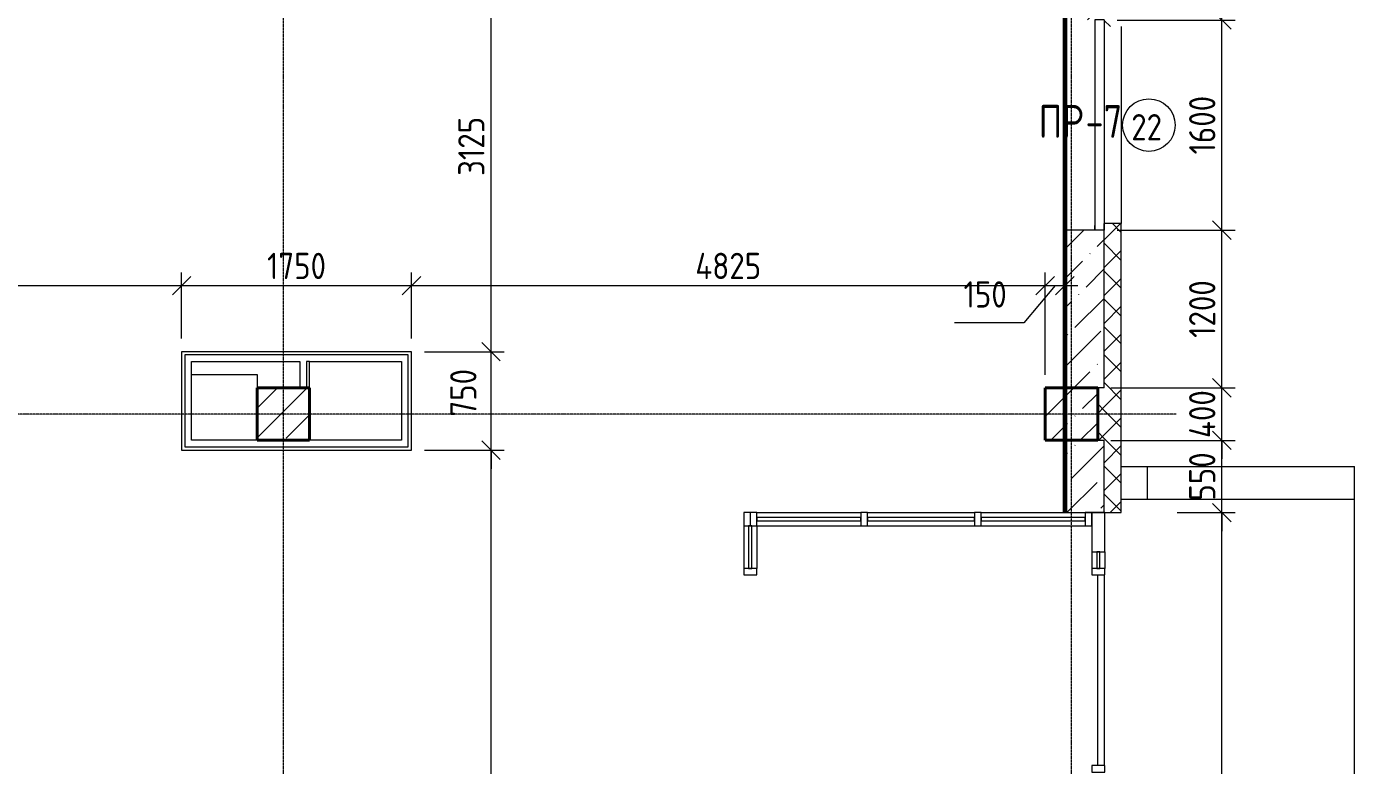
# Model space of a CAD drawing. Header units: millimetres. Extents: x -56773 to 221258, y -262288 to 26541.
# Drawn here: x 54928 to 65039, y -52535 to -46910 of the extents above; entities that cross this region are included whole.
import ezdxf

# ---------------------------------------------------------------- set-up
doc = ezdxf.new("R2010")
doc.units = ezdxf.units.MM
doc.linetypes.add('ADSK_Линия сетки', pattern=[25, 20, -2.5, 0, -2.5])
for name, color, linetype, lineweight in [('3.1 Штукатурка внешн стен для инвесторов', 5, 'Continuous', 60), ('_ Окна', 7, 'Continuous', 18), ('Витраж', 7, 'Continuous', 9), ('Марки', 7, 'Continuous', 20), ('Марки окон', 7, 'Continuous', 20), ('Несущие колонны', 7, 'Continuous', 18), ('Окна', 7, 'Continuous', 9), ('Оси', 7, 'Continuous', 9), ('Панели витража', 7, 'Continuous', 9), ('Перекрытие', 7, 'Continuous', 18), ('Размеры', 7, 'Continuous', 9), ('Стены внутренние', 7, 'Continuous', 18), ('Стены наружные', 7, 'Continuous', 18), ('Стены несущие', 7, 'Continuous', 30), ('Стены отделка', 7, 'Continuous', 30), ('Стены штриховка', 7, 'Continuous', 9)]:
    doc.layers.add(name, color=color, linetype=linetype, lineweight=lineweight)
doc.styles.add('GOST Common_2', font='', dxfattribs={"width": 0.9, "height": 250})
doc.styles.add('GOST Common_3', font='', dxfattribs={"width": 0.9, "height": 200})
doc.styles.add('GOST Common_5', font='', dxfattribs={"width": 0.85, "height": 250})
doc.styles.get('GOST Common_2').set_extended_font_data('GOST Common')
doc.styles.get('GOST Common_3').set_extended_font_data('GOST Common')
doc.styles.get('GOST Common_5').set_extended_font_data('GOST Common')
doc.dimstyles.new('ADSK_Основной_2_0', dxfattribs={"dimscale": 304.8, "dimtxt": 201.142999, "dimasz": 0.463911, "dimexe": 0.328084, "dimexo": 0.328084, "dimgap": 0.164042, "dimtad": 1, "dimdec": 3, "dimrnd": 0.001, "dimdsep": 46, "dimtxsty": 'GOST Common_3', "dimblk1": 'OBLIQUE', "dimblk2": 'OBLIQUE', "dimsah": 1, "dimcen": 0.09, "dimdle": 0.328084, "dimazin": 2, "dimtfac": 1, "dimtdec": 4, "dimtix": 1, "dimtmove": 0, "dimatfit": 3, "dimfxl": 1, "dimtvp": 1, "dimtolj": 1, "dimtzin": 0, "dimlwd": 20, "dimlwe": 20, "dimarcsym": 2})
doc.dimstyles.new('ADSK_Основной_2_0_1', dxfattribs={"dimscale": 304.8, "dimtxt": 201.142999, "dimasz": 0.463911, "dimexe": 0.328084, "dimexo": 0.328084, "dimgap": 0.164042, "dimtad": 1, "dimdec": 3, "dimrnd": 0.001, "dimdsep": 46, "dimtxsty": 'GOST Common_3', "dimblk1": 'OBLIQUE', "dimblk2": 'OBLIQUE', "dimsah": 1, "dimcen": 0.09, "dimdle": 0.328084, "dimazin": 2, "dimtfac": 1, "dimtdec": 4, "dimtix": 1, "dimtmove": 1, "dimatfit": 3, "dimfxl": 1, "dimtvp": 1, "dimtolj": 1, "dimtzin": 0, "dimlwd": 20, "dimlwe": 20, "dimarcsym": 2})
doc.dimstyles.new('ADSK_Основной_2_0_2', dxfattribs={"dimscale": 304.8, "dimtxt": 201.142999, "dimasz": 0.463911, "dimexe": 0.328084, "dimexo": 0.328084, "dimgap": 0.164042, "dimtad": 1, "dimdec": 3, "dimrnd": 0.001, "dimdsep": 46, "dimtxsty": 'GOST Common_3', "dimblk1": 'OBLIQUE', "dimblk2": 'OBLIQUE', "dimsah": 1, "dimcen": 0.09, "dimdle": 0.328084, "dimazin": 2, "dimtfac": 1, "dimtdec": 4, "dimtix": 1, "dimtmove": 0, "dimatfit": 3, "dimfxl": 1, "dimtvp": 1, "dimtolj": 1, "dimtzin": 0, "dimlwd": 20, "dimlwe": 20, "dimarcsym": 2})
pattern_1 = [(45, (1283.93, -48864.63), (-224.5064, 224.5064), []), (45, (1508.44, -48864.63), (-224.5064, 224.5064), [396.875, -79.375, 3.353, -76.022])]
pattern_2 = [(45, (1283.93, -48864.63), (-106.066, 106.066), []), (135, (1283.93, -48864.63), (-106.066, -106.066), [])]

# ---------------------------------------------------------------- blocks, each defined once
blk = doc.blocks.new('ADSK_КолоннаЖБ_Прямоугольная - 400x400 мм-1807143-Кладочный план 1-го этажа')
at = {"layer": 'Несущие колонны', "lineweight": 40}
for p, q in [((-200, 200), (200, 200)), ((-200, -200), (-200, 200)), ((200, 200), (200, -200)), ((200, -200), (-200, -200))]:
    blk.add_line(p, q, dxfattribs=at)
blk = doc.blocks.new('Прямоугольный импост - 300х100 уширенный профиль-V7-Кладочный план 1-го этажа')
at = {"layer": 'Витраж', "lineweight": 18}
for p, q in [((-300, 50), (0, 50)), ((-300, -50), (-300, 50)), ((0, 50), (0, -50)), ((0, -50), (-300, -50))]:
    blk.add_line(p, q, dxfattribs=at)
blk = doc.blocks.new('Прямоугольный импост - 50х100-V5-Кладочный план 1-го этажа')
at = {"layer": 'Витраж', "lineweight": 18}
for p, q in [((-25, 50), (25, 50)), ((-25, -50), (-25, 50)), ((25, 50), (25, -50)), ((25, -50), (-25, -50))]:
    blk.add_line(p, q, dxfattribs=at)
blk = doc.blocks.new('Системная панель - ADSK_Cтеклопакет_25-3526199-Кладочный план 1-го этажа')
at = {"layer": 'Панели витража', "lineweight": 18}
for p, q in [((62.5, 12.5), (-62.5, 12.5)), ((-62.5, 12.5), (-62.5, -12.5)), ((62.5, -12.5), (62.5, 12.5)), ((-62.5, -12.5), (62.5, -12.5))]:
    blk.add_line(p, q, dxfattribs=at)
blk = doc.blocks.new('Прямоугольный импост - 300х100 уширенный профиль-3507858-Кладочный план 1-го этажа')
at = {"layer": 'Витраж'}
for p, q in [((61755, -2045), (61755, -2170)), ((61855, -2045), (61855, -2170))]:
    blk.add_line(p, q, dxfattribs=at)
blk = doc.blocks.new('Системная панель - ADSK_Cтеклопакет_25 мм-3529390-Кладочный план 1-го этажа')
at = {"layer": 'Панели витража', "lineweight": 18}
for p, q in [((396, 13), (-396, 13)), ((-396, 13), (-396, -13)), ((396, -13), (396, 13)), ((-396, -13), (396, -13))]:
    blk.add_line(p, q, dxfattribs=at)
blk = doc.blocks.new('Прямоугольный импост - 300х100 уширенный профиль-3528926-Кладочный план 1-го этажа')
at = {"layer": 'Витраж'}
for p, q in [((60913, -1745), (61550, -1745)), ((60913, -1845), (61705, -1845))]:
    blk.add_line(p, q, dxfattribs=at)
blk = doc.blocks.new('Прямоугольный импост - 50х100 мм-3521548-Кладочный план 1-го этажа')
at = {"layer": 'Витраж', "lineweight": 18}
for p, q in [((-50, 50), (0, 50)), ((-50, -50), (-50, 50)), ((0, 50), (0, -50)), ((0, -50), (-50, -50))]:
    blk.add_line(p, q, dxfattribs=at)
blk = doc.blocks.new('Квадратный угловой импост - 100х100 мм-3520843-Кладочный план 1-го этажа')
at = {"layer": 'Витраж', "lineweight": 18}
for p, q in [((-50, 50), (50, 50)), ((-50, -50), (-50, 50)), ((50, 50), (50, -50)), ((50, -50), (-50, -50))]:
    blk.add_line(p, q, dxfattribs=at)
blk = doc.blocks.new('Системная панель - ADSK_Cтеклопакет_25-3528458-Кладочный план 1-го этажа')
at = {"layer": 'Панели витража', "lineweight": 18}
for p, q in [((162.5, 12.5), (-162.5, 12.5)), ((-162.5, 12.5), (-162.5, -12.5)), ((162.5, -12.5), (162.5, 12.5)), ((-162.5, -12.5), (162.5, -12.5))]:
    blk.add_line(p, q, dxfattribs=at)
blk = doc.blocks.new('Прямоугольный импост - 300х100 уширенный профиль-3528456-Кладочный план 1-го этажа')
at = {"layer": 'Витраж'}
for p, q in [((59105, -1845), (59105, -2170)), ((59205, -1845), (59205, -2170))]:
    blk.add_line(p, q, dxfattribs=at)
blk = doc.blocks.new('ОКНО L03 _2СТ_RS - ОК-1_1600х2000h_противоударное-3556409-Кладочный план 1-го этажа')
at = {"layer": '_ Окна'}
for p, q in [((-838.1, 149), (761.9, 149)), ((-838.1, 149), (-838.1, 79)), ((-838.1, 149), (-833.1, 149)), ((761.9, 149), (756.9, 149)), ((761.9, 149), (761.9, 79)), ((-838.1, 79), (761.9, 79)), ((-838.1, 79), (-803.1, 79)), ((761.9, 79), (726.9, 79))]:
    blk.add_line(p, q, dxfattribs=at)
blk = doc.blocks.new('Системная панель - ADSK_Cтеклопакет_25 мм-3529391-Кладочный план 1-го этажа')
at = {"layer": 'Панели витража', "lineweight": 18}
for p, q in [((408, 13), (-408, 13)), ((-408, 13), (-408, -13)), ((408, -13), (408, 13)), ((-408, -13), (408, -13))]:
    blk.add_line(p, q, dxfattribs=at)
blk = doc.blocks.new('Прямоугольный импост - 300х100 уширенный профиль-3528921-Кладочный план 1-го этажа')
at = {"layer": 'Витраж'}
for p, q in [((60047, -1745), (60863, -1745)), ((60047, -1845), (60863, -1845))]:
    blk.add_line(p, q, dxfattribs=at)
blk = doc.blocks.new('Прямоугольный импост - 50х100 мм-V17-Кладочный план 1-го этажа')
at = {"layer": 'Витраж', "lineweight": 18}
for p, q in [((-25, 50), (25, 50)), ((-25, -50), (-25, 50)), ((25, 50), (25, -50)), ((25, -50), (-25, -50))]:
    blk.add_line(p, q, dxfattribs=at)
blk = doc.blocks.new('Прямоугольный импост - 300х100 уширенный профиль-V18-Кладочный план 1-го этажа')
at = {"layer": 'Витраж'}
for p, q in [((59205, -1745), (59997, -1745)), ((59205, -1845), (59997, -1845))]:
    blk.add_line(p, q, dxfattribs=at)
blk = doc.blocks.new('Прямоугольный импост - 50х100 мм-V19-Кладочный план 1-го этажа')
at = {"layer": 'Витраж', "lineweight": 18}
for p, q in [((0, 50), (-50, 50)), ((-50, 50), (-50, -50)), ((0, -50), (0, 50)), ((-50, -50), (0, -50))]:
    blk.add_line(p, q, dxfattribs=at)
blk = doc.blocks.new('_Oblique')
at = {"color": 0, "linetype": 'ByBlock', "lineweight": -2}
blk.add_line((-0.5, -0.5), (0.5, 0.5), dxfattribs=at)
blk = doc.blocks.new('*D4259')
at = {"layer": 'Defpoints', "color": 0, "lineweight": 25, "transparency": 16777216}
for p in [(63589, -50610), (64030, -50610), (63589, -55660)]:
    blk.add_point(p, dxfattribs=at)
at = {"layer": 'Размеры', "color": 0, "lineweight": 20, "transparency": 16777216}
for p, q in [((64030, -55760), (64030, -50510)), ((63689, -50610), (64130, -50610)), ((63689, -55660), (64130, -55660))]:
    blk.add_line(p, q, dxfattribs=at)
at = {"layer": 'Размеры', "color": 0, "lineweight": 20, "transparency": 16777216, "xscale": 141.4, "yscale": 141.4, "zscale": 141.4}
for p, rotation in [((64030, -50610), 90), ((64030, -55660), 270)]:
    blk.add_blockref('_Oblique', p, dxfattribs=dict(at, rotation=rotation))
at = {"layer": 'Размеры', "color": 0, "lineweight": 9, "transparency": 16777216, "insert": (63880, -53135), "char_height": 200, "width": 605.47, "attachment_point": 5, "rotation": 90, "style": 'GOST Common_3'}
blk.add_mtext('\\A1;5050', dxfattribs=at)
blk = doc.blocks.new('*D4260')
at = {"layer": 'Defpoints', "color": 0, "lineweight": 25, "transparency": 16777216}
for p in [(63084, -50060), (64030, -50060), (63589, -50610)]:
    blk.add_point(p, dxfattribs=at)
at = {"layer": 'Размеры', "color": 0, "lineweight": 20, "transparency": 16777216}
for p, q in [((64030, -50060), (64030, -49918)), ((63184, -50060), (64130, -50060)), ((64030, -50610), (64030, -50060)), ((63689, -50610), (64130, -50610)), ((64030, -50610), (64030, -50751))]:
    blk.add_line(p, q, dxfattribs=at)
at = {"layer": 'Размеры', "color": 0, "lineweight": 20, "transparency": 16777216, "xscale": 141.4, "yscale": 141.4, "zscale": 141.4}
for p, rotation in [((64030, -50060), 270), ((64030, -50610), 90)]:
    blk.add_blockref('_Oblique', p, dxfattribs=dict(at, rotation=rotation))
at = {"layer": 'Размеры', "color": 0, "lineweight": 9, "transparency": 16777216, "insert": (63880, -50335), "char_height": 200, "width": 454.11, "attachment_point": 5, "rotation": 90, "style": 'GOST Common_3'}
blk.add_mtext('\\A1;550', dxfattribs=at)
blk = doc.blocks.new('*D4261')
at = {"layer": 'Defpoints', "color": 0, "lineweight": 25, "transparency": 16777216}
for p in [(63084, -49660), (64030, -49660), (63084, -50060)]:
    blk.add_point(p, dxfattribs=at)
at = {"layer": 'Размеры', "color": 0, "lineweight": 20, "transparency": 16777216}
for p, q in [((64030, -49660), (64030, -49518)), ((63184, -49660), (64130, -49660)), ((64030, -50060), (64030, -49660)), ((63184, -50060), (64130, -50060)), ((64030, -50060), (64030, -50201))]:
    blk.add_line(p, q, dxfattribs=at)
at = {"layer": 'Размеры', "color": 0, "lineweight": 20, "transparency": 16777216, "xscale": 141.4, "yscale": 141.4, "zscale": 141.4}
for p, rotation in [((64030, -49660), 270), ((64030, -50060), 90)]:
    blk.add_blockref('_Oblique', p, dxfattribs=dict(at, rotation=rotation))
at = {"layer": 'Размеры', "color": 0, "lineweight": 9, "transparency": 16777216, "insert": (63880, -49860), "char_height": 200, "width": 474.56, "attachment_point": 5, "rotation": 90, "style": 'GOST Common_3'}
blk.add_mtext('\\A1;400', dxfattribs=at)
blk = doc.blocks.new('*D4262')
at = {"layer": 'Defpoints', "color": 0, "lineweight": 25, "transparency": 16777216}
for p in [(63133, -48460), (64030, -48460), (63084, -49660)]:
    blk.add_point(p, dxfattribs=at)
at = {"layer": 'Размеры', "color": 0, "lineweight": 20, "transparency": 16777216}
for p, q in [((64030, -49760), (64030, -48360)), ((63233, -48460), (64130, -48460)), ((63184, -49660), (64130, -49660))]:
    blk.add_line(p, q, dxfattribs=at)
at = {"layer": 'Размеры', "color": 0, "lineweight": 20, "transparency": 16777216, "xscale": 141.4, "yscale": 141.4, "zscale": 141.4}
for p, rotation in [((64030, -48460), 90), ((64030, -49660), 270)]:
    blk.add_blockref('_Oblique', p, dxfattribs=dict(at, rotation=rotation))
at = {"layer": 'Размеры', "color": 0, "lineweight": 9, "transparency": 16777216, "insert": (63880, -49060), "char_height": 200, "width": 560.47, "attachment_point": 5, "rotation": 90, "style": 'GOST Common_3'}
blk.add_mtext('\\A1;1200', dxfattribs=at)
blk = doc.blocks.new('*D4263')
at = {"layer": 'Defpoints', "color": 0, "lineweight": 25, "transparency": 16777216}
for p in [(63133, -46860), (64030, -46860), (63133, -48460)]:
    blk.add_point(p, dxfattribs=at)
at = {"layer": 'Размеры', "color": 0, "lineweight": 20, "transparency": 16777216}
for p, q in [((64030, -48560), (64030, -46760)), ((63233, -46860), (64130, -46860)), ((63233, -48460), (64130, -48460))]:
    blk.add_line(p, q, dxfattribs=at)
at = {"layer": 'Размеры', "color": 0, "lineweight": 20, "transparency": 16777216, "xscale": 141.4, "yscale": 141.4, "zscale": 141.4}
for p, rotation in [((64030, -46860), 90), ((64030, -48460), 270)]:
    blk.add_blockref('_Oblique', p, dxfattribs=dict(at, rotation=rotation))
at = {"layer": 'Размеры', "color": 0, "lineweight": 9, "transparency": 16777216, "insert": (63880, -47660), "char_height": 200, "width": 560.47, "attachment_point": 5, "rotation": 90, "style": 'GOST Common_3'}
blk.add_mtext('\\A1;1600', dxfattribs=at)
blk = doc.blocks.new('*D4264')
at = {"layer": 'Defpoints', "color": 0, "lineweight": 25, "transparency": 16777216}
for p in [(63134, -45660), (64030, -45660), (63133, -46860)]:
    blk.add_point(p, dxfattribs=at)
at = {"layer": 'Размеры', "color": 0, "lineweight": 20, "transparency": 16777216}
for p, q in [((64030, -46960), (64030, -45560)), ((63234, -45660), (64130, -45660)), ((63233, -46860), (64130, -46860))]:
    blk.add_line(p, q, dxfattribs=at)
at = {"layer": 'Размеры', "color": 0, "lineweight": 20, "transparency": 16777216, "xscale": 141.4, "yscale": 141.4, "zscale": 141.4}
for p, rotation in [((64030, -45660), 90), ((64030, -46860), 270)]:
    blk.add_blockref('_Oblique', p, dxfattribs=dict(at, rotation=rotation))
at = {"layer": 'Размеры', "color": 0, "lineweight": 9, "transparency": 16777216, "insert": (63880, -46260), "char_height": 200, "width": 560.47, "attachment_point": 5, "rotation": 90, "style": 'GOST Common_3'}
blk.add_mtext('\\A1;1200', dxfattribs=at)
blk = doc.blocks.new('*D3994')
at = {"layer": 'Defpoints', "color": 0, "lineweight": 25, "transparency": 16777216}
for p in [(56109, -48882), (51684, -49285), (56109, -49385)]:
    blk.add_point(p, dxfattribs=at)
at = {"layer": 'Размеры', "color": 0, "lineweight": 20, "transparency": 16777216}
for p, q in [((51684, -49185), (51684, -48782)), ((56109, -49285), (56109, -48782)), ((51584, -48882), (56209, -48882))]:
    blk.add_line(p, q, dxfattribs=at)
at = {"layer": 'Размеры', "color": 0, "lineweight": 20, "transparency": 16777216, "xscale": 141.4, "yscale": 141.4, "zscale": 141.4, "rotation": 180}
blk.add_blockref('_Oblique', (51684, -48882), dxfattribs=at)
at = {"layer": 'Размеры', "color": 0, "lineweight": 20, "transparency": 16777216, "xscale": 141.4, "yscale": 141.4, "zscale": 141.4}
blk.add_blockref('_Oblique', (56109, -48882), dxfattribs=at)
at = {"layer": 'Размеры', "color": 0, "lineweight": 9, "transparency": 16777216, "insert": (53896, -48732), "char_height": 200, "width": 646.38, "attachment_point": 5, "style": 'GOST Common_3'}
blk.add_mtext('\\A1;4425', dxfattribs=at)
blk = doc.blocks.new('*D3995')
at = {"layer": 'Defpoints', "color": 0, "lineweight": 25, "transparency": 16777216}
for p in [(57859, -48882), (56109, -49385), (57859, -49385)]:
    blk.add_point(p, dxfattribs=at)
at = {"layer": 'Размеры', "color": 0, "lineweight": 20, "transparency": 16777216}
for p, q in [((56109, -49285), (56109, -48782)), ((57859, -49285), (57859, -48782)), ((56009, -48882), (57959, -48882))]:
    blk.add_line(p, q, dxfattribs=at)
at = {"layer": 'Размеры', "color": 0, "lineweight": 20, "transparency": 16777216, "xscale": 141.4, "yscale": 141.4, "zscale": 141.4, "rotation": 180}
blk.add_blockref('_Oblique', (56109, -48882), dxfattribs=at)
at = {"layer": 'Размеры', "color": 0, "lineweight": 20, "transparency": 16777216, "xscale": 141.4, "yscale": 141.4, "zscale": 141.4}
blk.add_blockref('_Oblique', (57859, -48882), dxfattribs=at)
at = {"layer": 'Размеры', "color": 0, "lineweight": 9, "transparency": 16777216, "insert": (56984, -48732), "char_height": 200, "width": 560.47, "attachment_point": 5, "style": 'GOST Common_3'}
blk.add_mtext('\\A1;1750', dxfattribs=at)
blk = doc.blocks.new('*D3996')
at = {"layer": 'Defpoints', "color": 0, "lineweight": 25, "transparency": 16777216}
for p in [(62684, -48882), (57859, -49385), (62684, -49660)]:
    blk.add_point(p, dxfattribs=at)
at = {"layer": 'Размеры', "color": 0, "lineweight": 20, "transparency": 16777216}
for p, q in [((57859, -49285), (57859, -48782)), ((62684, -49560), (62684, -48782)), ((57759, -48882), (62784, -48882))]:
    blk.add_line(p, q, dxfattribs=at)
at = {"layer": 'Размеры', "color": 0, "lineweight": 20, "transparency": 16777216, "xscale": 141.4, "yscale": 141.4, "zscale": 141.4, "rotation": 180}
blk.add_blockref('_Oblique', (57859, -48882), dxfattribs=at)
at = {"layer": 'Размеры', "color": 0, "lineweight": 20, "transparency": 16777216, "xscale": 141.4, "yscale": 141.4, "zscale": 141.4}
blk.add_blockref('_Oblique', (62684, -48882), dxfattribs=at)
at = {"layer": 'Размеры', "color": 0, "lineweight": 9, "transparency": 16777216, "insert": (60271, -48732), "char_height": 200, "width": 625.93, "attachment_point": 5, "style": 'GOST Common_3'}
blk.add_mtext('\\A1;4825', dxfattribs=at)
blk = doc.blocks.new('*D3997')
at = {"layer": 'Defpoints', "color": 0, "lineweight": 25, "transparency": 16777216}
for p in [(62834, -48782), (62834, -48882), (62684, -49660)]:
    blk.add_point(p, dxfattribs=at)
at = {"layer": 'Размеры', "color": 0, "lineweight": 20, "transparency": 16777216}
for p, q in [((62684, -49560), (62684, -48782)), ((62759, -48882), (62522, -49165)), ((62584, -48882), (62934, -48882)), ((62834, -48882), (62834, -48982)), ((62522, -49165), (61993, -49165))]:
    blk.add_line(p, q, dxfattribs=at)
at = {"layer": 'Размеры', "color": 0, "lineweight": 20, "transparency": 16777216, "xscale": 141.4, "yscale": 141.4, "zscale": 141.4, "rotation": 180}
blk.add_blockref('_Oblique', (62684, -48882), dxfattribs=at)
at = {"layer": 'Размеры', "color": 0, "lineweight": 20, "transparency": 16777216, "xscale": 141.4, "yscale": 141.4, "zscale": 141.4}
blk.add_blockref('_Oblique', (62834, -48882), dxfattribs=at)
at = {"layer": 'Размеры', "color": 0, "lineweight": 9, "transparency": 16777216, "insert": (62063, -48849), "char_height": 200, "width": 409.1, "attachment_point": 1, "line_spacing_factor": 1.022761, "style": 'GOST Common_3'}
blk.add_mtext('\\A1;150', dxfattribs=at)
blk = doc.blocks.new('*D3851')
at = {"layer": 'Defpoints', "color": 0, "lineweight": 25, "transparency": 16777216}
for p in [(57859, -50135), (58465, -50135), (58365, -55810)]:
    blk.add_point(p, dxfattribs=at)
at = {"layer": 'Размеры', "color": 0, "lineweight": 20, "transparency": 16777216}
for p, q in [((58465, -55910), (58465, -50035)), ((57959, -50135), (58565, -50135)), ((58465, -55810), (58565, -55810))]:
    blk.add_line(p, q, dxfattribs=at)
at = {"layer": 'Размеры', "color": 0, "lineweight": 20, "transparency": 16777216, "xscale": 141.4, "yscale": 141.4, "zscale": 141.4}
for p, rotation in [((58465, -50135), 90), ((58465, -55810), 270)]:
    blk.add_blockref('_Oblique', p, dxfattribs=dict(at, rotation=rotation))
at = {"layer": 'Размеры', "color": 0, "lineweight": 9, "transparency": 16777216, "insert": (58315, -52972), "char_height": 200, "width": 605.47, "attachment_point": 5, "rotation": 90, "style": 'GOST Common_3'}
blk.add_mtext('\\A1;5675', dxfattribs=at)
blk = doc.blocks.new('*D3852')
at = {"layer": 'Defpoints', "color": 0, "lineweight": 25, "transparency": 16777216}
for p in [(57859, -49385), (58465, -49385), (57859, -50135)]:
    blk.add_point(p, dxfattribs=at)
at = {"layer": 'Размеры', "color": 0, "lineweight": 20, "transparency": 16777216}
for p, q in [((58465, -49385), (58465, -49243)), ((57959, -49385), (58565, -49385)), ((58465, -50135), (58465, -49385)), ((58465, -50135), (58465, -49385)), ((57959, -50135), (58565, -50135)), ((58465, -50135), (58465, -50276))]:
    blk.add_line(p, q, dxfattribs=at)
at = {"layer": 'Размеры', "color": 0, "lineweight": 20, "transparency": 16777216, "xscale": 141.4, "yscale": 141.4, "zscale": 141.4}
for p, rotation in [((58465, -49385), 270), ((58465, -50135), 90)]:
    blk.add_blockref('_Oblique', p, dxfattribs=dict(at, rotation=rotation))
at = {"layer": 'Размеры', "color": 0, "lineweight": 9, "transparency": 16777216, "insert": (58154, -49879), "char_height": 200, "width": 454.11, "attachment_point": 1, "rotation": 90, "line_spacing_factor": 1.022761, "style": 'GOST Common_3'}
blk.add_mtext('\\A1;750', dxfattribs=at)
blk = doc.blocks.new('*D3853')
at = {"layer": 'Defpoints', "color": 0, "lineweight": 25, "transparency": 16777216}
for p in [(58365, -46260), (58465, -46260), (57859, -49385)]:
    blk.add_point(p, dxfattribs=at)
at = {"layer": 'Размеры', "color": 0, "lineweight": 20, "transparency": 16777216}
for p, q in [((58465, -49485), (58465, -46160)), ((58465, -46260), (58565, -46260)), ((57959, -49385), (58565, -49385))]:
    blk.add_line(p, q, dxfattribs=at)
at = {"layer": 'Размеры', "color": 0, "lineweight": 20, "transparency": 16777216, "xscale": 141.4, "yscale": 141.4, "zscale": 141.4}
for p, rotation in [((58465, -46260), 90), ((58465, -49385), 270)]:
    blk.add_blockref('_Oblique', p, dxfattribs=dict(at, rotation=rotation))
at = {"layer": 'Размеры', "color": 0, "lineweight": 9, "transparency": 16777216, "insert": (58315, -47822), "char_height": 200, "width": 560.47, "attachment_point": 5, "rotation": 90, "style": 'GOST Common_3'}
blk.add_mtext('\\A1;3125', dxfattribs=at)
blk = doc.blocks.new('М_окна1 - Маркировка типоразмера-1510237-Кладочный план 1-го этажа')
at = {"layer": 'Марки окон'}
blk.add_circle((0, 0), 2, dxfattribs=at)

msp = doc.modelspace()

# ---------------------------------------------------------------- hatches: boundary and pattern name
at = {"layer": 'Несущие колонны', "lineweight": 9}
h = msp.add_hatch(dxfattribs=at)
h.set_pattern_fill('FP_3', color=256, style=0, pattern_type=2)
h.set_pattern_definition(pattern_1)
h.paths.add_polyline_path([(56912.242, -50059.6624), (57083.9343, -50059.6624), (57083.9343, -49659.6624), (56683.9343, -49659.6624), (56683.9343, -50059.6624)])
h = msp.add_hatch(dxfattribs=at)
h.set_pattern_fill('FP_3', color=256, style=0, pattern_type=2)
h.set_pattern_definition(pattern_1)
h.paths.add_polyline_path([(62683.9343, -50059.6624), (63083.9343, -50059.6624), (63083.9343, -49659.6624), (62683.9343, -49659.6624)])
at = {"layer": 'Стены внутренние', "lineweight": 9}
h = msp.add_hatch(dxfattribs=at)
h.set_pattern_fill('FP_1', color=256, style=0, pattern_type=2)
h.set_pattern_definition([(45, (1283.93, -48864.63), (84.18955, 308.69595), [396.875, -79.375, 3.353, -76.022])])
h.paths.add_polyline_path([(63133.9343, -50609.6624), (63133.9343, -50059.6624), (62833.9343, -50059.6624), (62833.9343, -50609.6624)])
h.paths.add_polyline_path([(63133.9343, -49659.6624), (63132.9343, -48459.6624), (62833.9343, -48459.6624), (62833.9343, -49659.6624)])
h.paths.add_polyline_path([(63132.9343, -46909.6624), (63133.9343, -46909.6624), (63133.9343, -45659.6624), (62833.9343, -45659.6624), (62833.9343, -46859.6624), (63132.9343, -46859.6624)])
h.paths.add_polyline_path([(62833.9343, -45259.6624), (63133.9343, -45259.6624), (63132.9343, -44659.6624), (62833.9343, -44659.6624)])
h.paths.add_polyline_path([(63133.9343, -43109.6624), (63133.9343, -41284.6624), (62833.9343, -41284.6624), (62833.9343, -43059.6624), (63132.9343, -43059.6624), (63132.9343, -43109.6624)])
h.paths.add_polyline_path([(63133.9343, -39834.6624), (63133.9343, -39659.6624), (62833.9343, -39659.6624), (62833.9343, -39834.6624)])
at = {"layer": 'Стены наружные', "lineweight": 9}
h = msp.add_hatch(dxfattribs=at)
h.set_pattern_fill('FP_4', color=256, style=0, pattern_type=2)
h.set_pattern_definition(pattern_2)
h.paths.add_polyline_path([(63263.9343, -50609.6624), (63263.9343, -48409.6624), (63133.9343, -48409.6624), (63133.9343, -50609.6624)])
h.paths.add_polyline_path([(63133.9343, -46909.6624), (63263.9343, -46909.6624), (63263.9343, -44609.6624), (63133.9343, -44609.6624), (63133.9343, -46126.1139)])
h.paths.add_polyline_path([(63263.9343, -43109.6624), (63263.9343, -41284.6624), (63133.9343, -41284.6624), (63133.9343, -43109.6624)])
h.paths.add_polyline_path([(63133.9343, -39834.6624), (63263.9343, -39834.6624), (63263.9343, -39659.6624), (63133.9343, -39659.6624)])
h = msp.add_hatch(dxfattribs=at)
h.set_pattern_fill('FP_4', color=256, style=0, pattern_type=2)
h.set_pattern_definition(pattern_2)
h.paths.add_polyline_path([(63083.9343, -50059.6624), (63133.9343, -50059.6624), (63133.9343, -49659.6624), (63083.9343, -49659.6624)])

# ---------------------------------------------------------------- linework, layer by layer
at = {"layer": '3.1 Штукатурка внешн стен для инвесторов'}
msp.add_lwpolyline([(62833.9343, -45659.6624), (62833.9343, -50609.6624)], dxfattribs=at)
at = {"layer": 'Несущие колонны', "lineweight": 9}
for p, q in [((57083.9343, -49659.6624), (56683.9343, -49659.6624)), ((56683.9343, -49659.6624), (56683.9343, -50059.6624)), ((57083.9343, -50059.6624), (57083.9343, -49659.6624)), ((63083.9343, -49659.6624), (62683.9343, -49659.6624)), ((62683.9343, -49659.6624), (62683.9343, -50059.6624)), ((63083.9343, -50059.6624), (63083.9343, -49659.6624)), ((56683.9343, -50059.6624), (57083.9343, -50059.6624)), ((62683.9343, -50059.6624), (63083.9343, -50059.6624))]:
    msp.add_line(p, q, dxfattribs=at)
at = {"layer": 'Оси', "linetype": 'ADSK_Линия сетки', "lineweight": 5}
for p, q in [((56883.9343, -59838.5137), (56883.9343, -38837.1863)), ((62883.9343, -59838.5137), (62883.9343, -38837.1863)), ((63681.4538, -49859.6624), (-23956.1623, -49859.6624))]:
    msp.add_line(p, q, dxfattribs=at)
at = {"layer": 'Перекрытие'}
for p, q in [((56183.9343, -49559.6624), (56683.9343, -49559.6624)), ((56683.9343, -49559.6624), (56683.9343, -49659.6624)), ((65038.9343, -55809.6624), (65038.9343, -50509.6624)), ((63083.9343, -52534.6624), (63083.9343, -51084.6624)), ((63133.9343, -51084.6624), (63133.9343, -52534.6624))]:
    msp.add_line(p, q, dxfattribs=at)
at = {"layer": 'Стены внутренние', "lineweight": 5}
msp.add_line((62833.9343, -48459.6624), (62833.9343, -46859.6624), dxfattribs=at)
at = {"layer": 'Стены наружные', "lineweight": 9}
for p, q in [((63263.9343, -46909.6624), (63263.9343, -48409.6624)), ((63263.9343, -50259.6624), (65038.9343, -50259.6624)), ((63463.9343, -50509.6624), (63463.9343, -50259.6624)), ((65038.9343, -50509.6624), (65038.9343, -50259.6624)), ((65038.9343, -50509.6624), (63263.9343, -50509.6624))]:
    msp.add_line(p, q, dxfattribs=at)
at = {"layer": 'Стены несущие', "lineweight": 9}
for p, q in [((63133.9343, -48409.6624), (63132.9343, -48409.6624)), ((63132.9343, -48409.6624), (63132.9343, -48459.6624)), ((62833.9343, -48459.6624), (62833.9343, -49659.6624)), ((63132.9343, -48459.6624), (62833.9343, -48459.6624)), ((56183.9343, -50059.6624), (56183.9343, -49459.6624)), ((56183.9343, -49459.6624), (57008.9343, -49459.6624)), ((57008.9343, -49459.6624), (57008.9343, -49659.6624)), ((57083.9343, -49459.6624), (57783.9343, -49459.6624)), ((57783.9343, -49459.6624), (57783.9343, -50059.6624)), ((57008.9343, -49659.6624), (57058.9343, -49659.6624)), ((62833.9343, -49659.6624), (63083.9343, -49659.6624)), ((57783.9343, -50059.6624), (56183.9343, -50059.6624)), ((62833.9343, -50059.6624), (62833.9343, -50609.6624)), ((63083.9343, -50059.6624), (62833.9343, -50059.6624)), ((62833.9343, -50609.6624), (63133.9343, -50609.6624))]:
    msp.add_line(p, q, dxfattribs=at)
at = {"layer": 'Стены отделка', "lineweight": 18}
for p, q in [((63263.9343, -48409.6624), (63133.9343, -48409.6624)), ((63263.9343, -50609.6624), (63263.9343, -48409.6624)), ((56108.9343, -49384.6624), (56108.9343, -50134.6624)), ((57858.9343, -49384.6624), (56108.9343, -49384.6624)), ((57858.9343, -50134.6624), (57858.9343, -49384.6624)), ((57083.9343, -49659.6624), (57083.9343, -49459.6624)), ((57058.9343, -49659.6624), (57083.9343, -49659.6624)), ((63083.9343, -49659.6624), (63083.9343, -50059.6624)), ((63133.9343, -49659.6624), (63083.9343, -49659.6624)), ((56108.9343, -50134.6624), (57858.9343, -50134.6624)), ((63083.9343, -50059.6624), (63133.9343, -50059.6624)), ((63133.9343, -50609.6624), (63263.9343, -50609.6624))]:
    msp.add_line(p, q, dxfattribs=at)
at = {"layer": 'Стены штриховка', "lineweight": 9}
for p, q in [((63133.9343, -49659.6624), (63133.9343, -48409.6624)), ((56133.9343, -49409.6624), (56133.9343, -50109.6624)), ((57833.9343, -49409.6624), (56133.9343, -49409.6624)), ((57833.9343, -50109.6624), (57833.9343, -49409.6624)), ((57083.9343, -49459.6624), (57058.9343, -49459.6624)), ((57058.9343, -49459.6624), (57058.9343, -49659.6624)), ((56133.9343, -50109.6624), (57833.9343, -50109.6624)), ((63133.9343, -50609.6624), (63133.9343, -50059.6624))]:
    msp.add_line(p, q, dxfattribs=at)

# ---------------------------------------------------------------- block references
at = {"layer": 'Витраж', "extrusion": (0, 0, -1), "rotation": 89.99999999999972}
for name, p in [('Квадратный угловой импост - 100х100 мм-3520843-Кладочный план 1-го этажа', (-60438.9343, -50659.6624)), ('Прямоугольный импост - 300х100 уширенный профиль-V7-Кладочный план 1-го этажа', (-63088.9343, -50609.6624)), ('Прямоугольный импост - 50х100-V5-Кладочный план 1-го этажа', (-60438.9343, -51059.6624)), ('Прямоугольный импост - 50х100-V5-Кладочный план 1-го этажа', (-63088.9343, -51059.6624)), ('Прямоугольный импост - 50х100-V5-Кладочный план 1-го этажа', (-63088.9343, -52559.6624))]:
    msp.add_blockref(name, p, dxfattribs=at)
at = {"layer": 'Витраж', "extrusion": (0, 0, -1)}
for name, p in [('Прямоугольный импост - 50х100 мм-3521548-Кладочный план 1-го этажа', (-60438.9343, -50659.6624)), ('Прямоугольный импост - 50х100 мм-V17-Кладочный план 1-го этажа', (-61305.601, -50659.6624)), ('Прямоугольный импост - 50х100 мм-V17-Кладочный план 1-го этажа', (-62172.2677, -50659.6624))]:
    msp.add_blockref(name, p, dxfattribs=at)
at = {"layer": 'Витраж'}
for name, p in [('Прямоугольный импост - 300х100 уширенный профиль-V18-Кладочный план 1-го этажа', (1283.9343, -48864.6314)), ('Прямоугольный импост - 300х100 уширенный профиль-3528921-Кладочный план 1-го этажа', (1283.9343, -48864.6314)), ('Прямоугольный импост - 300х100 уширенный профиль-3528926-Кладочный план 1-го этажа', (1283.9343, -48864.6314)), ('Прямоугольный импост - 50х100 мм-V19-Кладочный план 1-го этажа', (63038.9343, -50659.6624)), ('Прямоугольный импост - 300х100 уширенный профиль-3528456-Кладочный план 1-го этажа', (1283.9343, -48864.6314)), ('Прямоугольный импост - 300х100 уширенный профиль-3507858-Кладочный план 1-го этажа', (1283.9343, -48864.6314))]:
    msp.add_blockref(name, p, dxfattribs=at)
at = {"layer": 'Марки окон', "xscale": 99.99999999999993, "yscale": 99.99999999999993, "zscale": 99.99999999999993}
msp.add_blockref('М_окна1 - Маркировка типоразмера-1510237-Кладочный план 1-го этажа', (63473.9343, -47659.6624), dxfattribs=at)
at = {"layer": 'Несущие колонны', "lineweight": 40, "rotation": 89.9999999999999}
for p in [(56883.9343, -49859.6624), (62883.9343, -49859.6624)]:
    msp.add_blockref('ADSK_КолоннаЖБ_Прямоугольная - 400x400 мм-1807143-Кладочный план 1-го этажа', p, dxfattribs=at)
at = {"layer": 'Окна', "rotation": 269.9999999999997}
msp.add_blockref('ОКНО L03 _2СТ_RS - ОК-1_1600х2000h_противоударное-3556409-Кладочный план 1-го этажа', (62983.9343, -47697.7624), dxfattribs=at)
at = {"layer": 'Панели витража'}
for name, p, rotation in [('Системная панель - ADSK_Cтеклопакет_25 мм-3529390-Кладочный план 1-го этажа', (60884.7677, -50659.6624), 180), ('Системная панель - ADSK_Cтеклопакет_25 мм-3529391-Кладочный план 1-го этажа', (61738.9343, -50659.6624), 180), ('Системная панель - ADSK_Cтеклопакет_25 мм-3529390-Кладочный план 1-го этажа', (62593.101, -50659.6624), 180), ('Системная панель - ADSK_Cтеклопакет_25-3528458-Кладочный план 1-го этажа', (60438.9343, -50872.1624), 90.00000000000031), ('Системная панель - ADSK_Cтеклопакет_25-3526199-Кладочный план 1-го этажа', (63088.9343, -50972.1624), 90.00000000000031)]:
    msp.add_blockref(name, p, dxfattribs=dict(at, rotation=rotation))

# ---------------------------------------------------------------- texts
at = {"layer": 'Марки', "lineweight": 9, "char_height": 250, "attachment_point": 1, "style": 'GOST Common_5'}
for s, insert, width in [('ПР', (62634.0035, -47506.6813), 432.91125), ('-7', (62991.191, -47506.6813), 389.620125)]:
    msp.add_mtext(s, dxfattribs=dict(at, insert=insert, width=width))
at = {"layer": 'Марки окон', "lineweight": 5, "insert": (63339.3769, -47575.8771), "char_height": 200, "width": 317.46825, "attachment_point": 1, "style": 'GOST Common_2'}
msp.add_mtext('22', dxfattribs=at)

# ---------------------------------------------------------------- dimensions: what is measured, and where the dimension line sits
at = {"layer": 'Размеры', "lineweight": 9}
for base, p1, p2, dimstyle, override, picture, middle in [((64029.9033, -45659.6624), (63132.9343, -46859.6624), (63133.9343, -45659.6624), 'ADSK_Основной_2_0', {"dimpost": '<>', "dimfxl": 1200.000417}, '*D4264', (63879.9033, -46259.6624)), ((58465.0787, -46259.6624), (57858.9343, -49384.6624), (58365.0938, -46259.6624), 'ADSK_Основной_2_0_2', {"dimpost": '<>', "dimfxl": 3165.726208}, '*D3853', (58315.0787, -47822.1624)), ((64029.9033, -46859.6624), (63132.9343, -48459.6624), (63132.9343, -46859.6624), 'ADSK_Основной_2_0', {"dimpost": '<>', "dimfxl": 1600}, '*D4263', (63879.9033, -47659.6624)), ((64029.9033, -48459.6624), (63083.9343, -49659.6624), (63132.9343, -48459.6624), 'ADSK_Основной_2_0', {"dimpost": '<>', "dimfxl": 1201}, '*D4262', (63879.9033, -49059.6624)), ((64029.9033, -49659.6624), (63083.9343, -50059.6624), (63083.9343, -49659.6624), 'ADSK_Основной_2_0', {"dimpost": '<>', "dimfxl": 400}, '*D4261', (63879.9033, -49859.6624)), ((64029.9033, -50059.6624), (63588.9343, -50609.6624), (63083.9343, -50059.6624), 'ADSK_Основной_2_0', {"dimpost": '<>', "dimfxl": 746.675967}, '*D4260', (63879.9033, -50334.6624)), ((58465.0787, -50134.6624), (58365.0938, -55809.6624), (57858.9343, -50134.6624), 'ADSK_Основной_2_0_2', {"dimpost": '<>', "dimfxl": 5697.527746}, '*D3851', (58315.0787, -52972.1624)), ((64029.9033, -50609.6624), (63588.9343, -55659.6624), (63588.9343, -50609.6624), 'ADSK_Основной_2_0', {"dimpost": '<>', "dimfxl": 5050}, '*D4259', (63879.9033, -53134.6624))]:
    dim = msp.add_linear_dim(base=base, p1=p1, p2=p2, angle=90, dimstyle=dimstyle, override=override, dxfattribs=at)
    dim.commit()
    dim.dimension.update_dxf_attribs({"geometry": picture, "text_midpoint": middle})
for base, p1, p2, override, picture, middle in [((56108.9343, -48881.9029), (51683.9343, -49284.6624), (56108.9343, -49384.6624), {"dimpost": '<>', "dimfxl": 4426.129799}, '*D3994', (53896.4343, -48731.9029)), ((57858.9343, -48881.9029), (56108.9343, -49384.6624), (57858.9343, -49384.6624), {"dimpost": '<>', "dimfxl": 1750}, '*D3995', (56983.9343, -48731.9029)), ((62683.9343, -48881.9029), (57858.9343, -49384.6624), (62683.9343, -49659.6624), {"dimpost": '<>', "dimfxl": 4832.830434}, '*D3996', (60271.4343, -48731.9029))]:
    dim = msp.add_linear_dim(base=base, p1=p1, p2=p2, dimstyle='ADSK_Основной_2_0_2', override=override, dxfattribs=at)
    dim.commit()
    dim.dimension.update_dxf_attribs({"geometry": picture, "text_midpoint": middle})
dim = msp.add_linear_dim(base=(62833.9343, -48881.9029), p1=(62683.9343, -49659.6624), p2=(62833.9343, -48781.918), dimstyle='ADSK_Основной_2_0_1', override={"dimpost": '<>', "dimfxl": 890.46908}, dxfattribs=at)
dim.commit()
dim.dimension.update_dxf_attribs({"geometry": '*D3997', "text_midpoint": (62471.6505, -49165.2903), "dimtype": 160})
dim = msp.add_linear_dim(base=(58465.0787, -49384.6624), p1=(57858.9343, -50134.6624), p2=(57858.9343, -49384.6624), angle=90, dimstyle='ADSK_Основной_2_0_1', override={"dimpost": '<>', "dimfxl": 750}, dxfattribs=at)
dim.commit()
dim.dimension.update_dxf_attribs({"geometry": '*D3852', "text_midpoint": (58287.0464, -49651.6769), "dimtype": 160, "text_rotation": 90})

doc.saveas('drawing.dxf')
